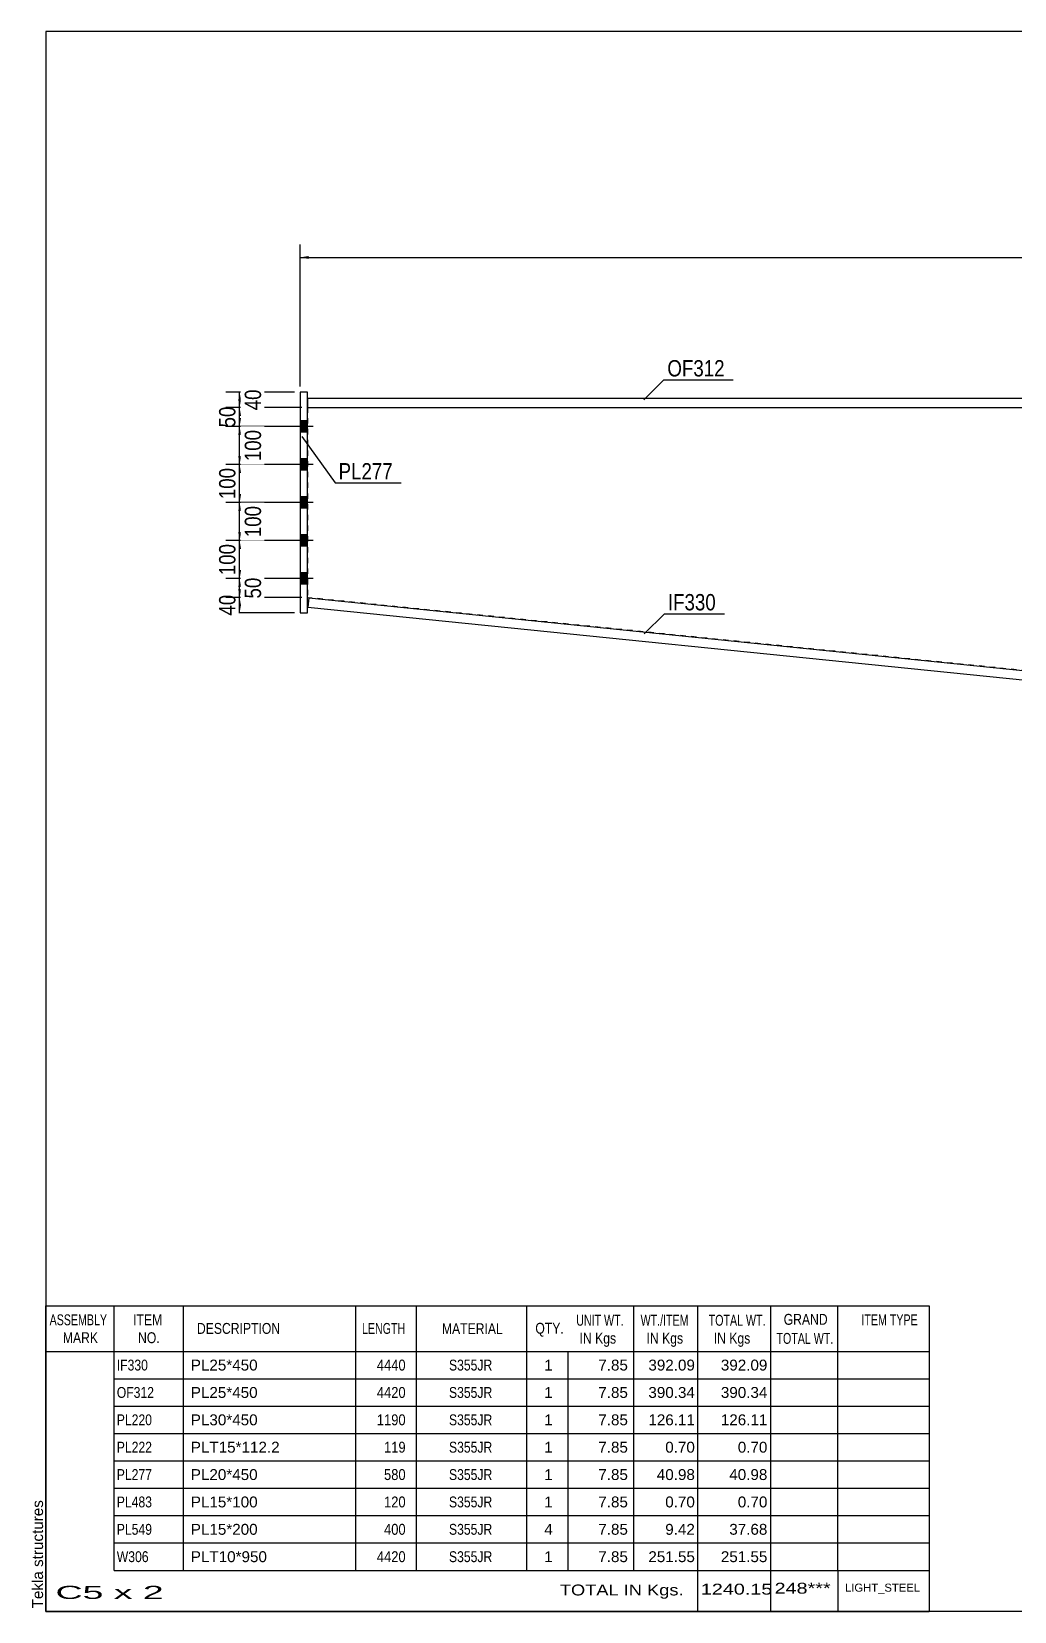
# Model space of a CAD drawing. Header units: millimetres. Extents: x -196 to 206, y -148 to 129.
# Drawn here: x -196.1 to -23.7, y -147.8 to 129.3 of the extents above; entities that cross this region are included whole.
import ezdxf

# ---------------------------------------------------------------- set-up
doc = ezdxf.new("R2010")
doc.units = ezdxf.units.MM
doc.linetypes.add('DXK_LINE_DOT1', pattern=[1.8814, 0.9407, -0.9407])
doc.styles.add('Arial', font='ARIAL.TTF', dxfattribs={"height": 0.2})
doc.styles.add('Arial Narrow', font='ARIALN.TTF', dxfattribs={"height": 0.2})

# ---------------------------------------------------------------- blocks, each defined once
blk = doc.blocks.new('Unknown-627312065-1209')
at = {"color": 5, "linetype": 'Continuous'}
for p, q in [((206.43, 129.25), (-193.57, 129.25)), ((-193.57, 129.25), (-193.57, -147.75)), ((206.43, -147.75), (206.43, 129.25)), ((-193.57, -147.75), (206.43, -147.75))]:
    blk.add_line(p, q, dxfattribs=at)
at = {"color": 174, "linetype": 'Continuous', "style": 'Arial'}
blk.add_text('Tekla structures', height=1.9102, rotation=90, dxfattribs=at).set_placement((-194.07, -147.25))
blk = doc.blocks.new('Bolt-627312065-1301 - 1261')
at = {"linetype": 'Continuous'}
for points in [[(-149, 61), (-149, 59), (-147.67, 59), (-147.67, 61)], [(-149, 61), (-149, 59), (-147.67, 59), (-147.67, 61)], [(-149, 54.33), (-149, 52.33), (-147.67, 52.33), (-147.67, 54.33)], [(-149, 54.33), (-149, 52.33), (-147.67, 52.33), (-147.67, 54.33)], [(-149, 47.66), (-149, 45.66), (-147.67, 45.66), (-147.67, 47.66)], [(-149, 47.66), (-149, 45.66), (-147.67, 45.66), (-147.67, 47.66)], [(-149, 41), (-149, 39), (-147.67, 39), (-147.67, 41)], [(-149, 41), (-149, 39), (-147.67, 39), (-147.67, 41)], [(-149, 34.33), (-149, 32.33), (-147.67, 32.33), (-147.67, 34.33)], [(-149, 34.33), (-149, 32.33), (-147.67, 32.33), (-147.67, 34.33)]]:
    blk.add_hatch(color=3, dxfattribs=at).paths.add_polyline_path(points)
at = {"color": 3, "linetype": 'Continuous'}
for p, q in [((-147.67, 61), (-149, 61)), ((-147.67, 61), (-149, 61)), ((-146.67, 60), (-149, 60)), ((-146.67, 60), (-149, 60)), ((-147.67, 59), (-149, 59)), ((-147.67, 59), (-149, 59)), ((-147.67, 54.33), (-149, 54.33)), ((-147.67, 54.33), (-149, 54.33)), ((-146.67, 53.33), (-149, 53.33)), ((-146.67, 53.33), (-149, 53.33)), ((-147.67, 52.33), (-149, 52.33)), ((-147.67, 52.33), (-149, 52.33)), ((-147.67, 47.66), (-149, 47.66)), ((-147.67, 47.66), (-149, 47.66)), ((-146.67, 46.66), (-149, 46.66)), ((-146.67, 46.66), (-149, 46.66)), ((-147.67, 45.66), (-149, 45.66)), ((-147.67, 45.66), (-149, 45.66)), ((-147.67, 41), (-149, 41)), ((-147.67, 41), (-149, 41)), ((-146.67, 40), (-149, 40)), ((-146.67, 40), (-149, 40)), ((-147.67, 39), (-149, 39)), ((-147.67, 39), (-149, 39)), ((-147.67, 34.33), (-149, 34.33)), ((-147.67, 34.33), (-149, 34.33)), ((-146.67, 33.33), (-149, 33.33)), ((-146.67, 33.33), (-149, 33.33)), ((-147.67, 32.33), (-149, 32.33)), ((-147.67, 32.33), (-149, 32.33))]:
    blk.add_line(p, q, dxfattribs=at)
blk = doc.blocks.new('Part-627312065-1354 - 1261')
at = {"color": 7, "linetype": 'DXK_LINE_DOT1'}
for p, q in [((-147.67, 63.33), (-147.67, 30)), ((-147.67, 63.33), (147, 63.33)), ((147, 63.33), (147, 0)), ((147, 0), (-147.47, 29.98))]:
    blk.add_line(p, q, dxfattribs=at)
at = {"color": 2, "linetype": 'Continuous'}
blk.add_line((-147.67, 30), (-147.47, 29.98), dxfattribs=at)
blk = doc.blocks.new('Part-627312065-1430 - 1261')
at = {"color": 2, "linetype": 'Continuous'}
for p, q in [((-149, 66), (-149, 27.33)), ((-147.67, 66), (-149, 66)), ((-147.67, 27.33), (-147.67, 66)), ((-149, 27.33), (-147.67, 27.33))]:
    blk.add_line(p, q, dxfattribs=at)
blk = doc.blocks.new('Part-627312065-1452 - 1261')
at = {"color": 2, "linetype": 'Continuous'}
for p, q in [((-147.47, 29.98), (-147.64, 28.32)), ((-147.64, 28.32), (146.83, -1.66)), ((-147.47, 29.98), (147, 0)), ((147, 0), (146.83, -1.66))]:
    blk.add_line(p, q, dxfattribs=at)
blk = doc.blocks.new('Part-627312065-1474 - 1261')
at = {"color": 2, "linetype": 'Continuous'}
for p, q in [((-147.67, 65), (-147.67, 63.33)), ((-147.67, 65), (147, 65)), ((147, 65), (147, 63.33)), ((-147.67, 63.33), (147, 63.33))]:
    blk.add_line(p, q, dxfattribs=at)
blk = doc.blocks.new('StraightDimension-627312065-5873 - 1261')
at = {"linetype": 'Continuous'}
for points in [[(-159.84, 51.83), (-159.59, 53.33), (-159.34, 51.83)], [(-159.34, 48.16), (-159.59, 46.66), (-159.84, 48.16)]]:
    blk.add_hatch(color=7, dxfattribs=at).paths.add_polyline_path(points)
at = {"color": 7, "linetype": 'Continuous'}
for p, q in [((-147.5, 53.33), (-161.84, 53.33)), ((-159.59, 46.66), (-159.59, 53.33)), ((-147.5, 46.66), (-161.84, 46.66))]:
    blk.add_line(p, q, dxfattribs=at)
at = {"color": 0}
blk.add_wipeout([(-159.74, 53.34), (-163.94, 53.34), (-163.94, 46.66), (-159.74, 46.66)], dxfattribs=at)
at = {"color": 3, "style": 'Arial Narrow'}
blk.add_text('100', height=2.863, rotation=90.0002, dxfattribs=at).set_placement((-160.34, 47.26))
blk = doc.blocks.new('StraightDimension-627312065-5871 - 1261')
at = {"linetype": 'Continuous'}
for points in [[(-159.84, 61.83), (-159.59, 63.33), (-159.34, 61.83)], [(-159.34, 61.5), (-159.59, 60), (-159.84, 61.5)]]:
    blk.add_hatch(color=7, dxfattribs=at).paths.add_polyline_path(points)
at = {"color": 7, "linetype": 'Continuous'}
for p, q in [((-148.67, 63.33), (-161.84, 63.33)), ((-159.59, 60), (-159.59, 63.33)), ((-148.67, 60), (-161.84, 60))]:
    blk.add_line(p, q, dxfattribs=at)
at = {"color": 0}
blk.add_wipeout([(-159.74, 64.09), (-163.94, 64.09), (-163.94, 59.24), (-159.74, 59.24)], dxfattribs=at)
at = {"color": 3, "style": 'Arial Narrow'}
blk.add_text('50', height=2.863, rotation=90.0002, dxfattribs=at).set_placement((-160.34, 59.84))
blk = doc.blocks.new('StraightDimension-627312065-5875 - 1261')
at = {"linetype": 'Continuous'}
for points in [[(-159.84, 38.5), (-159.59, 40), (-159.34, 38.5)], [(-159.34, 34.83), (-159.59, 33.33), (-159.84, 34.83)]]:
    blk.add_hatch(color=7, dxfattribs=at).paths.add_polyline_path(points)
at = {"color": 7, "linetype": 'Continuous'}
for p, q in [((-147.5, 40), (-161.84, 40)), ((-159.59, 33.33), (-159.59, 40)), ((-147.5, 33.33), (-161.84, 33.33))]:
    blk.add_line(p, q, dxfattribs=at)
at = {"color": 0}
blk.add_wipeout([(-159.74, 40), (-163.94, 40), (-163.94, 33.32), (-159.74, 33.32)], dxfattribs=at)
at = {"color": 3, "style": 'Arial Narrow'}
blk.add_text('100', height=2.863, rotation=90.0002, dxfattribs=at).set_placement((-160.34, 33.92))
blk = doc.blocks.new('StraightDimension-627312065-5877 - 1261')
at = {"linetype": 'Continuous'}
for points in [[(-159.84, 28.5), (-159.59, 30), (-159.34, 28.5)], [(-159.34, 28.83), (-159.59, 27.33), (-159.84, 28.83)]]:
    blk.add_hatch(color=7, dxfattribs=at).paths.add_polyline_path(points)
at = {"color": 7, "linetype": 'Continuous'}
for p, q in [((-148.67, 30), (-161.84, 30)), ((-159.59, 27.33), (-159.59, 30)), ((-150, 27.33), (-161.84, 27.33))]:
    blk.add_line(p, q, dxfattribs=at)
at = {"color": 0}
blk.add_wipeout([(-159.74, 31.09), (-163.94, 31.09), (-163.94, 26.24), (-159.74, 26.24)], dxfattribs=at)
at = {"color": 3, "style": 'Arial Narrow'}
blk.add_text('40', height=2.863, rotation=90.0002, dxfattribs=at).set_placement((-160.34, 26.84))
blk = doc.blocks.new('StraightDimension-627312065-5872 - 1261')
at = {"linetype": 'Continuous'}
for points in [[(-159.84, 58.5), (-159.59, 60), (-159.34, 58.5)], [(-159.34, 54.83), (-159.59, 53.33), (-159.84, 54.83)]]:
    blk.add_hatch(color=7, dxfattribs=at).paths.add_polyline_path(points)
at = {"color": 7, "linetype": 'Continuous'}
for p, q in [((-148.67, 60), (-161.99, 60)), ((-159.59, 53.33), (-159.59, 60)), ((-147.5, 53.33), (-161.99, 53.33))]:
    blk.add_line(p, q, dxfattribs=at)
at = {"color": 0}
blk.add_wipeout([(-155.24, 60.01), (-159.44, 60.01), (-159.44, 53.32), (-155.24, 53.32)], dxfattribs=at)
at = {"color": 3, "style": 'Arial Narrow'}
blk.add_text('100', height=2.863, rotation=90.0002, dxfattribs=at).set_placement((-155.84, 53.92))
blk = doc.blocks.new('StraightDimension-627312065-5876 - 1261')
at = {"linetype": 'Continuous'}
for points in [[(-159.84, 31.83), (-159.59, 33.33), (-159.34, 31.83)], [(-159.34, 31.5), (-159.59, 30), (-159.84, 31.5)]]:
    blk.add_hatch(color=7, dxfattribs=at).paths.add_polyline_path(points)
at = {"color": 7, "linetype": 'Continuous'}
for p, q in [((-147.5, 33.33), (-161.99, 33.33)), ((-159.59, 30), (-159.59, 33.33)), ((-148.67, 30), (-161.99, 30))]:
    blk.add_line(p, q, dxfattribs=at)
at = {"color": 0}
blk.add_wipeout([(-155.24, 34.09), (-159.44, 34.09), (-159.44, 29.24), (-155.24, 29.24)], dxfattribs=at)
at = {"color": 3, "style": 'Arial Narrow'}
blk.add_text('50', height=2.863, rotation=90.0002, dxfattribs=at).set_placement((-155.84, 29.84))
blk = doc.blocks.new('StraightDimension-627312065-5870 - 1261')
at = {"linetype": 'Continuous'}
for points in [[(-159.84, 64.5), (-159.59, 66), (-159.34, 64.5)], [(-159.34, 64.83), (-159.59, 63.33), (-159.84, 64.83)]]:
    blk.add_hatch(color=7, dxfattribs=at).paths.add_polyline_path(points)
at = {"color": 7, "linetype": 'Continuous'}
for p, q in [((-150, 66), (-161.99, 66)), ((-159.59, 63.33), (-159.59, 66)), ((-148.67, 63.33), (-161.99, 63.33))]:
    blk.add_line(p, q, dxfattribs=at)
at = {"color": 0}
blk.add_wipeout([(-155.24, 67.09), (-159.44, 67.09), (-159.44, 62.24), (-155.24, 62.24)], dxfattribs=at)
at = {"color": 3, "style": 'Arial Narrow'}
blk.add_text('40', height=2.863, rotation=90.0002, dxfattribs=at).set_placement((-155.84, 62.84))
blk = doc.blocks.new('StraightDimension-627312065-5742 - 1261')
at = {"linetype": 'Continuous'}
for points in [[(-147.5, 89.4), (-149, 89.65), (-147.5, 89.9)], [(147.5, 89.9), (149, 89.65), (147.5, 89.4)]]:
    blk.add_hatch(color=7, dxfattribs=at).paths.add_polyline_path(points)
at = {"color": 7, "linetype": 'Continuous'}
for p, q in [((-149, 67), (-149, 91.9)), ((149, 72.33), (149, 91.9)), ((-149, 89.65), (149, 89.65))]:
    blk.add_line(p, q, dxfattribs=at)
at = {"color": 0}
blk.add_wipeout([(4.26, 89.8), (4.26, 94), (-4.26, 94), (-4.26, 89.8)], dxfattribs=at)
at = {"color": 3, "style": 'Arial Narrow'}
blk.add_text('4470', height=2.863, dxfattribs=at).set_placement((-3.66, 90.4))
blk = doc.blocks.new('StraightDimension-627312065-5874 - 1261')
at = {"linetype": 'Continuous'}
for points in [[(-159.84, 45.16), (-159.59, 46.66), (-159.34, 45.16)], [(-159.34, 41.5), (-159.59, 40), (-159.84, 41.5)]]:
    blk.add_hatch(color=7, dxfattribs=at).paths.add_polyline_path(points)
at = {"color": 7, "linetype": 'Continuous'}
for p, q in [((-147.5, 46.66), (-161.99, 46.66)), ((-159.59, 40), (-159.59, 46.66)), ((-147.5, 40), (-161.99, 40))]:
    blk.add_line(p, q, dxfattribs=at)
at = {"color": 0}
blk.add_wipeout([(-155.24, 46.67), (-159.44, 46.67), (-159.44, 39.99), (-155.24, 39.99)], dxfattribs=at)
at = {"color": 3, "style": 'Arial Narrow'}
blk.add_text('100', height=2.863, rotation=90.0002, dxfattribs=at).set_placement((-155.84, 40.59))
blk = doc.blocks.new('CBS_BOM-627312065-6428')
at = {"color": 7, "linetype": 'Continuous'}
for p, q in [((-193.6, -102.18), (-193.6, -94.18)), ((-193.6, -94.18), (-38.68, -94.18)), ((-181.6, -102.18), (-181.6, -94.18)), ((-169.41, -102.18), (-169.41, -94.18)), ((-139.24, -102.18), (-139.24, -94.18)), ((-128.57, -102.18), (-128.57, -94.18)), ((-109.25, -102.18), (-109.25, -94.18)), ((-90.45, -102.18), (-90.45, -94.18)), ((-79.23, -102.18), (-79.23, -94.18)), ((-66.45, -102.18), (-66.45, -94.18)), ((-54.7, -102.18), (-54.7, -94.18)), ((-38.68, -94.19), (-38.68, -102.17)), ((-193.6, -102.18), (-38.68, -102.18)), ((-193.6, -106.98), (-193.6, -102.18)), ((-181.6, -106.98), (-181.6, -102.18)), ((-169.41, -106.98), (-169.41, -102.18)), ((-139.24, -106.98), (-139.24, -102.18)), ((-128.57, -106.98), (-128.57, -102.18)), ((-109.25, -106.98), (-109.25, -102.18)), ((-101.98, -106.98), (-101.98, -102.18)), ((-90.45, -106.98), (-90.45, -102.18)), ((-79.23, -106.98), (-79.23, -102.18)), ((-66.45, -106.98), (-66.45, -102.18)), ((-54.68, -106.98), (-54.68, -102.18)), ((-38.68, -102.19), (-38.68, -106.98)), ((-193.6, -111.78), (-193.6, -106.98)), ((-181.6, -106.98), (-38.68, -106.98)), ((-181.6, -111.78), (-181.6, -106.98)), ((-169.41, -111.78), (-169.41, -106.98)), ((-139.24, -111.78), (-139.24, -106.98)), ((-128.57, -111.78), (-128.57, -106.98)), ((-109.25, -111.78), (-109.25, -106.98)), ((-101.98, -111.78), (-101.98, -106.98)), ((-90.45, -111.78), (-90.45, -106.98)), ((-79.23, -111.78), (-79.23, -106.98)), ((-66.45, -111.78), (-66.45, -106.98)), ((-54.68, -111.78), (-54.68, -106.98)), ((-38.68, -106.99), (-38.68, -111.78)), ((-193.6, -116.58), (-193.6, -111.78)), ((-181.6, -111.78), (-38.68, -111.78)), ((-181.6, -116.58), (-181.6, -111.78)), ((-169.41, -116.58), (-169.41, -111.78)), ((-139.24, -116.58), (-139.24, -111.78)), ((-128.57, -116.58), (-128.57, -111.78)), ((-109.25, -116.58), (-109.25, -111.78)), ((-101.98, -116.58), (-101.98, -111.78)), ((-90.45, -116.58), (-90.45, -111.78)), ((-79.23, -116.58), (-79.23, -111.78)), ((-66.45, -116.58), (-66.45, -111.78)), ((-54.68, -116.58), (-54.68, -111.78)), ((-38.68, -111.79), (-38.68, -116.58)), ((-193.6, -121.38), (-193.6, -116.58)), ((-181.6, -116.58), (-38.68, -116.58)), ((-181.6, -121.38), (-181.6, -116.58)), ((-169.41, -121.38), (-169.41, -116.58)), ((-139.24, -121.38), (-139.24, -116.58)), ((-128.57, -121.38), (-128.57, -116.58)), ((-109.25, -121.38), (-109.25, -116.58)), ((-101.98, -121.38), (-101.98, -116.58)), ((-90.45, -121.38), (-90.45, -116.58)), ((-79.23, -121.38), (-79.23, -116.58)), ((-66.45, -121.38), (-66.45, -116.58)), ((-54.68, -121.38), (-54.68, -116.58)), ((-38.68, -116.59), (-38.68, -121.38)), ((-193.6, -126.18), (-193.6, -121.38)), ((-181.6, -121.38), (-38.68, -121.38)), ((-181.6, -126.18), (-181.6, -121.38)), ((-169.41, -126.18), (-169.41, -121.38)), ((-139.24, -126.18), (-139.24, -121.38)), ((-128.57, -126.18), (-128.57, -121.38)), ((-109.25, -126.18), (-109.25, -121.38)), ((-101.98, -126.18), (-101.98, -121.38)), ((-90.45, -126.18), (-90.45, -121.38)), ((-79.23, -126.18), (-79.23, -121.38)), ((-66.45, -126.18), (-66.45, -121.38)), ((-54.68, -126.18), (-54.68, -121.38)), ((-38.68, -121.39), (-38.68, -126.18)), ((-193.6, -130.98), (-193.6, -126.18)), ((-181.6, -126.18), (-38.68, -126.18)), ((-181.6, -130.98), (-181.6, -126.18)), ((-169.41, -130.98), (-169.41, -126.18)), ((-139.24, -130.98), (-139.24, -126.18)), ((-128.57, -130.98), (-128.57, -126.18)), ((-109.25, -130.98), (-109.25, -126.18)), ((-101.98, -130.98), (-101.98, -126.18)), ((-90.45, -130.98), (-90.45, -126.18)), ((-79.23, -130.98), (-79.23, -126.18)), ((-66.45, -130.98), (-66.45, -126.18)), ((-54.68, -130.98), (-54.68, -126.18)), ((-38.68, -126.19), (-38.68, -130.98)), ((-193.6, -135.78), (-193.6, -130.98)), ((-181.6, -130.98), (-38.68, -130.98)), ((-181.6, -135.78), (-181.6, -130.98)), ((-169.41, -135.78), (-169.41, -130.98)), ((-139.24, -135.78), (-139.24, -130.98)), ((-128.57, -135.78), (-128.57, -130.98)), ((-109.25, -135.78), (-109.25, -130.98)), ((-101.98, -135.78), (-101.98, -130.98)), ((-90.45, -135.78), (-90.45, -130.98)), ((-79.23, -135.78), (-79.23, -130.98)), ((-66.45, -135.78), (-66.45, -130.98)), ((-54.68, -135.78), (-54.68, -130.98)), ((-38.68, -130.99), (-38.68, -135.78)), ((-193.6, -140.58), (-193.6, -135.78)), ((-181.6, -135.78), (-38.68, -135.78)), ((-181.6, -140.58), (-181.6, -135.78)), ((-169.41, -140.58), (-169.41, -135.78)), ((-139.24, -140.58), (-139.24, -135.78)), ((-128.57, -140.58), (-128.57, -135.78)), ((-109.25, -140.58), (-109.25, -135.78)), ((-101.98, -140.58), (-101.98, -135.78)), ((-90.45, -140.58), (-90.45, -135.78)), ((-79.23, -140.58), (-79.23, -135.78)), ((-66.45, -140.58), (-66.45, -135.78)), ((-54.68, -140.58), (-54.68, -135.78)), ((-38.68, -135.79), (-38.68, -140.58)), ((-193.6, -147.78), (-193.6, -140.6)), ((-181.6, -140.58), (-38.68, -140.58)), ((-79.23, -147.78), (-79.23, -140.6)), ((-66.45, -147.78), (-66.45, -140.6)), ((-54.64, -147.78), (-54.64, -140.6)), ((-38.68, -140.58), (-38.68, -147.78)), ((-193.6, -147.78), (-38.68, -147.78))]:
    blk.add_line(p, q, dxfattribs=at)
at = {"color": 3, "linetype": 'Continuous', "style": 'Arial'}
for s, height, width, p in [('ASSEMBLY', 1.91, 0.7, (-192.92, -97.6)), ('ITEM', 1.91, 0.8, (-178.27, -97.6)), ('UNIT WT.', 1.91, 0.7, (-100.56, -97.68)), ('WT./ITEM', 1.91, 0.7, (-89.27, -97.68)), ('TOTAL WT.', 1.91, 0.7, (-77.33, -97.68)), ('GRAND', 1.91, 0.8, (-64.18, -97.52)), ('ITEM TYPE', 1.91, 0.7, (-50.54, -97.6)), ('MARK', 1.91, 0.8, (-190.6, -100.74)), ('NO.', 1.91, 0.8, (-177.41, -100.74)), ('DESCRIPTION', 1.9102, 0.8, (-167.08, -99.11)), ('LENGTH', 1.91, 0.7, (-138.14, -99.11)), ('MATERIAL', 1.91, 0.8, (-124.12, -99.16)), ('QTY.', 1.91, 0.8, (-107.73, -99.08)), ('IN Kgs', 1.91, 0.8, (-99.98, -100.82)), ('IN Kgs', 1.91, 0.8, (-88.23, -100.82)), ('IN Kgs', 1.91, 0.8, (-76.44, -100.82)), ('TOTAL WT.', 1.91, 0.7, (-65.44, -100.86))]:
    blk.add_text(s, height=height, dxfattribs=dict(at, width=width)).set_placement(p)
at = {"color": 7, "linetype": 'Continuous', "style": 'Arial'}
for s, width, p in [('IF330', 0.8, (-181.14, -105.54)), ('4440', 0.85, (-135.53, -105.54)), ('S355JR', 0.8, (-122.88, -105.54)), ('OF312', 0.8, (-181.14, -110.34)), ('4420', 0.85, (-135.53, -110.34)), ('S355JR', 0.8, (-122.88, -110.34)), ('PL220', 0.8, (-181.14, -115.14)), ('1190', 0.85, (-135.53, -115.14)), ('S355JR', 0.8, (-122.88, -115.14)), ('PL222', 0.8, (-181.14, -119.94)), ('119', 0.85, (-134.27, -119.94)), ('S355JR', 0.8, (-122.88, -119.94)), ('PL277', 0.8, (-181.14, -124.74)), ('580', 0.85, (-134.27, -124.74)), ('S355JR', 0.8, (-122.88, -124.74)), ('PL483', 0.8, (-181.14, -129.54)), ('120', 0.85, (-134.27, -129.54)), ('S355JR', 0.8, (-122.88, -129.54)), ('PL549', 0.8, (-181.14, -134.34)), ('400', 0.85, (-134.27, -134.34)), ('S355JR', 0.8, (-122.88, -134.34)), ('W306', 0.8, (-181.14, -139.14)), ('4420', 0.85, (-135.53, -139.14)), ('S355JR', 0.8, (-122.88, -139.14))]:
    blk.add_text(s, height=1.91, dxfattribs=dict(at, width=width)).set_placement(p)
for s, height, p in [('PL25*450', 1.91, (-168.16, -105.54)), ('1', 1.91, (-106.16, -105.54)), ('7.85', 1.91, (-96.69, -105.54)), ('392.09', 1.91, (-87.91, -105.54)), ('392.09', 1.91, (-75.2, -105.54)), ('PL25*450', 1.91, (-168.16, -110.34)), ('1', 1.91, (-106.16, -110.34)), ('7.85', 1.91, (-96.69, -110.34)), ('390.34', 1.91, (-87.91, -110.34)), ('390.34', 1.91, (-75.2, -110.34)), ('PL30*450', 1.91, (-168.16, -115.14)), ('1', 1.91, (-106.16, -115.14)), ('7.85', 1.91, (-96.69, -115.14)), ('126.11', 1.91, (-87.91, -115.14)), ('126.11', 1.91, (-75.2, -115.14)), ('PLT15*112.2', 1.9102, (-168.16, -119.94)), ('1', 1.91, (-106.16, -119.94)), ('7.85', 1.91, (-96.69, -119.94)), ('0.70', 1.91, (-84.95, -119.94)), ('0.70', 1.91, (-72.23, -119.94)), ('PL20*450', 1.91, (-168.16, -124.74)), ('1', 1.91, (-106.16, -124.74)), ('7.85', 1.91, (-96.69, -124.74)), ('40.98', 1.91, (-86.43, -124.74)), ('40.98', 1.91, (-73.72, -124.74)), ('PL15*100', 1.91, (-168.16, -129.54)), ('1', 1.91, (-106.16, -129.54)), ('7.85', 1.91, (-96.69, -129.54)), ('0.70', 1.91, (-84.95, -129.54)), ('0.70', 1.91, (-72.23, -129.54)), ('PL15*200', 1.91, (-168.16, -134.34)), ('4', 1.91, (-106.16, -134.34)), ('7.85', 1.91, (-96.69, -134.34)), ('9.42', 1.91, (-84.95, -134.34)), ('37.68', 1.91, (-73.72, -134.34)), ('PLT10*950', 1.91, (-168.16, -139.14)), ('1', 1.91, (-106.16, -139.14)), ('7.85', 1.91, (-96.69, -139.14)), ('251.55', 1.91, (-87.91, -139.14)), ('251.55', 1.91, (-75.2, -139.14))]:
    blk.add_text(s, height=height, dxfattribs=at).set_placement(p)
at = {"color": 6, "linetype": 'Continuous', "style": 'Arial'}
for s, height, width, p in [('C5 x 2', 2.292, 2.05, (-191.88, -145.59)), ('TOTAL IN Kgs.', 1.9102, 1.2, (-103.44, -144.98)), ('1240.15', 1.91, 1.3, (-78.71, -144.83)), ('248***', 1.91, 1.3, (-65.78, -144.67))]:
    blk.add_text(s, height=height, dxfattribs=dict(at, width=width)).set_placement(p)
blk.add_text('LIGHT_STEEL', height=1.4135, dxfattribs=at).set_placement((-53.43, -144.32))
blk = doc.blocks.new('Mark-627312065-3926 - 1261')
at = {"color": 0}
blk.add_wipeout([(-132.74, 50.72), (-132.74, 53.72), (-142.24, 53.72), (-142.24, 50.72)], dxfattribs=at)
blk.add_wipeout([(-132.74, 50.72), (-132.74, 53.72), (-142.24, 53.72), (-142.24, 50.72)], dxfattribs=at)
at = {"color": 7, "linetype": 'Continuous'}
for p, q in [((-148.71, 58.24), (-142.84, 50.12)), ((-142.84, 50.12), (-131.24, 50.12))]:
    blk.add_line(p, q, dxfattribs=at)
at = {"color": 3, "style": 'Arial Narrow'}
blk.add_text('PL277', height=2.863, dxfattribs=at).set_placement((-142.24, 50.72))
blk = doc.blocks.new('Mark-627312065-3929 - 1261')
at = {"color": 0}
blk.add_wipeout([(-76.08, 27.76), (-76.08, 30.76), (-84.49, 30.76), (-84.49, 27.76)], dxfattribs=at)
blk.add_wipeout([(-76.08, 27.76), (-76.08, 30.76), (-84.49, 30.76), (-84.49, 27.76)], dxfattribs=at)
at = {"color": 7, "linetype": 'Continuous'}
for p, q in [((-88.62, 23.63), (-85.09, 27.16)), ((-85.09, 27.16), (-74.58, 27.16))]:
    blk.add_line(p, q, dxfattribs=at)
at = {"color": 3, "style": 'Arial Narrow'}
blk.add_text('IF330', height=2.863, dxfattribs=at).set_placement((-84.49, 27.76))
blk = doc.blocks.new('Mark-627312065-3932 - 1261')
at = {"color": 0}
blk.add_wipeout([(-74.53, 68.78), (-74.53, 71.78), (-84.58, 71.78), (-84.58, 68.78)], dxfattribs=at)
blk.add_wipeout([(-74.53, 68.78), (-74.53, 71.78), (-84.58, 71.78), (-84.58, 68.78)], dxfattribs=at)
at = {"color": 7, "linetype": 'Continuous'}
for p, q in [((-88.71, 64.65), (-85.18, 68.18)), ((-85.18, 68.18), (-73.03, 68.18))]:
    blk.add_line(p, q, dxfattribs=at)
at = {"color": 3, "style": 'Arial Narrow'}
blk.add_text('OF312', height=2.863, dxfattribs=at).set_placement((-84.58, 68.78))

msp = doc.modelspace()

# ---------------------------------------------------------------- block references
for name in ['Unknown-627312065-1209', 'Part-627312065-1430 - 1261', 'Part-627312065-1474 - 1261', 'Bolt-627312065-1301 - 1261', 'Part-627312065-1354 - 1261', 'Part-627312065-1452 - 1261', 'CBS_BOM-627312065-6428']:
    msp.add_blockref(name, (0, 0))

# ---------------------------------------------------------------- next in the draw order: block references
for name in ['StraightDimension-627312065-5871 - 1261', 'StraightDimension-627312065-5873 - 1261', 'StraightDimension-627312065-5875 - 1261', 'StraightDimension-627312065-5877 - 1261', 'Mark-627312065-3929 - 1261']:
    msp.add_blockref(name, (0, 0))

# ---------------------------------------------------------------- next in the draw order: block references
for name in ['StraightDimension-627312065-5870 - 1261', 'StraightDimension-627312065-5872 - 1261', 'StraightDimension-627312065-5874 - 1261', 'StraightDimension-627312065-5876 - 1261']:
    msp.add_blockref(name, (0, 0))

# ---------------------------------------------------------------- next in the draw order: block references
for name in ['StraightDimension-627312065-5742 - 1261', 'Mark-627312065-3926 - 1261']:
    msp.add_blockref(name, (0, 0))

# ---------------------------------------------------------------- next in the draw order: block references
msp.add_blockref('Mark-627312065-3932 - 1261', (0, 0))

doc.saveas('drawing.dxf')
